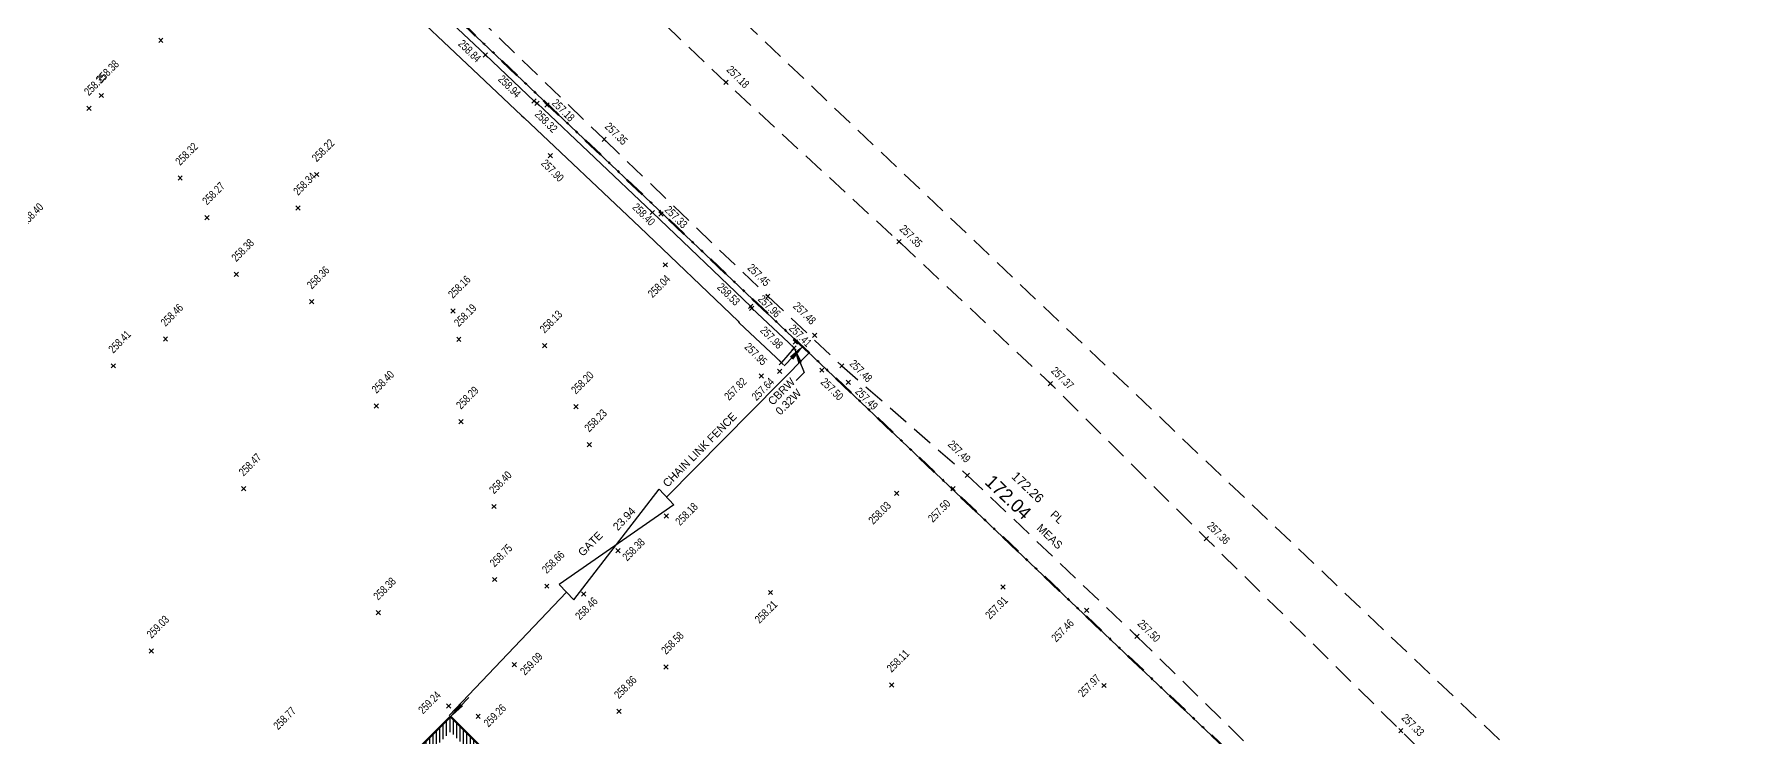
# Model space of a CAD drawing. Header units: metres. Extents: x 588040 to 588395, y 4834075 to 4834430.
# Drawn here: x 588261.8 to 588342.5, y 4834276.6 to 4834309.5 of the extents above; entities that cross this region are included whole.
import ezdxf
from ezdxf.enums import TextEntityAlignment as Align

# ---------------------------------------------------------------- set-up
doc = ezdxf.new("R2010")
doc.units = ezdxf.units.M
doc.header["$LTSCALE"] = 2
doc.header["$PDMODE"] = 3
doc.header["$PDSIZE"] = 0.1
doc.linetypes.add('DASH2DOT', pattern=[1.25, 0.5, -0.25, 0, -0.25, 0, -0.25])
doc.linetypes.add('DASHED', pattern=[0.75, 0.5, -0.25])
for name, color, linetype in [('A-HATCH', 8, 'Continuous'), ('A-LABLE', 30, 'Continuous'), ('A-METHOD', 41, 'Continuous'), ('A-SETBACKS', 124, 'Continuous'), ('A-UL', 4, 'DASHED'), ('DISTANCE1', 3, 'Continuous'), ('ELEVATION-ASPHALT', 8, 'Continuous'), ('ELEVATION-RTWALL', 40, 'Continuous'), ('LINE-ASPHALT', 8, 'DASHED'), ('LINE-BLD', 1, 'Continuous'), ('LINE-BOUNDARY', 2, 'Continuous'), ('LINE-FENCE', 11, 'FENCELINE 3'), ('LINE-SYMBOL', 6, 'Continuous'), ('LINE-WALL', 40, 'Continuous'), ('MSPOINT-ASPHALT', 8, 'Continuous'), ('MSPOINT-GROUND', 10, 'Continuous'), ('MSPOINT-RTWALL', 40, 'Continuous')]:
    doc.layers.add(name, color=color, linetype=linetype)
for name, color, linetype, lineweight in [('ELEVATION-GROUND', 10, 'Continuous', 5), ('SP-EXISTING BUILDINGS', 162, 'Continuous', 50), ('SP-LIMIT', 222, 'DASH2DOT', 50)]:
    doc.layers.add(name, color=color, linetype=linetype, lineweight=lineweight)
doc.styles.add('BEARING1', font='MSURVEY.SHX', dxfattribs={"height": 0.375})
doc.styles.add('DISTANCE1', font='MSURVEY.SHX', dxfattribs={"height": 0.375})
doc.styles.add('ELEVATION', font='MSURVEY.SHX', dxfattribs={"width": 0.8, "height": 0.375})
doc.styles.add('LEROY60', font='MSURVEY.SHX', dxfattribs={"height": 0.3})
doc.linetypes.add('FENCELINE 3', pattern='A,0.3,-0.05,["X",Standard,S=0.1,R=0,X=0,Y=-0.05],-0.125', length=0.475)

# ---------------------------------------------------------------- blocks, each defined once
blk = doc.blocks.new('MMARR')
for p, q in [((0.5, 0), (3, 0.25)), ((0.03, 0), (5, 0)), ((0.5, 0), (3, -0.25))]:
    blk.add_line(p, q)
blk.add_solid([(0.5, 0), (3, 0.25), (0.5, 0), (3, -0.25)])

msp = doc.modelspace()

# ---------------------------------------------------------------- hatches: boundary and pattern name
at = {"layer": 'A-HATCH', "transparency": 33554687}
h = msp.add_hatch(dxfattribs=at)
h.set_pattern_fill('ANSI31', color=256, scale=0.05, angle=45)
h.paths.add_polyline_path([(588263.816, 4834259.946), (588281.327, 4834277.547), (588300.947, 4834257.933), (588283.413, 4834240.4)])
h.paths.add_polyline_path([(588264.522, 4834259.947), (588281.328, 4834276.839), (588300.24, 4834257.933), (588283.413, 4834241.107)], flags=16)

# ---------------------------------------------------------------- linework, layer by layer
at = {"layer": 'A-LABLE'}
msp.add_line((588297.528, 4834293.308, -257.704), (588297.901, 4834293.684, -257.704), dxfattribs=at)
at = {"layer": 'A-UL', "extrusion": (-0.001402, 0.001333, 0.999998)}
msp.add_line((588342.453, 4834265.084, -0.051), (588212.372, 4834388.764, -0.399), dxfattribs=at)
at = {"layer": 'LINE-ASPHALT', "flags": 128}
msp.add_lwpolyline([(588339.728, 4834263.582), (588333.72, 4834269.116), (588325.87, 4834276.89), (588316.759, 4834285.892), (588309.448, 4834293.162), (588302.347, 4834299.816), (588294.236, 4834307.283), (588286.871, 4834314.283), (588280.668, 4834320.217), (588272.337, 4834328.471), (588261.205, 4834338.534), (588255.74, 4834344.256), (588248.411, 4834351.335), (588240.963, 4834358.741), (588232.48, 4834366.532), (588224.063, 4834374.691), (588215.782, 4834381.559), (588208.126, 4834386.503), (588207.803, 4834386.614)], dxfattribs=at)
at = {"layer": 'LINE-ASPHALT', "elevation": 257.474}
msp.add_lwpolyline([(588202.725, 4834381.536), (588204.55, 4834381.249), (588209.385, 4834379.613), (588213.959, 4834376.36), (588221.886, 4834368.942), (588228.483, 4834362.374), (588235.462, 4834355.86), (588241.824, 4834349.359), (588250.179, 4834341.368), (588256.745, 4834334.986), (588263.863, 4834327.928), (588269.103, 4834323.158), (588276.744, 4834315.985), (588281.448, 4834311.452), (588288.529, 4834304.616), (588296.2, 4834297.255), (588299.668, 4834293.995), (588305.548, 4834288.866), (588313.503, 4834281.311), (588319.206, 4834275.718), (588324.401, 4834270.977), (588328.073, 4834267.075), (588332.363, 4834262.927), (588334.426, 4834260.659)], dxfattribs=at)
at = {"layer": 'LINE-BLD'}
for p, q in [((588281.327, 4834277.547, 261.172), (588263.816, 4834259.946, 260.924)), ((588300.947, 4834257.933, 259.462), (588281.327, 4834277.547, 261.172))]:
    msp.add_line(p, q, dxfattribs=at)
at = {"layer": 'LINE-BOUNDARY'}
msp.add_line((588334.053, 4834260.454), (588209.372, 4834378.999), dxfattribs=at)
at = {"layer": 'LINE-FENCE'}
for p, q in [((588291.454, 4834287.844, 261.319), (588298.108, 4834294.58, 261.319)), ((588281.269, 4834277.595, 261.319), (588286.769, 4834283.387, 261.319))]:
    msp.add_line(p, q, dxfattribs=at)
at = {"layer": 'LINE-SYMBOL', "elevation": 261.319}
msp.add_lwpolyline([(588286.425, 4834283.749), (588287.114, 4834283.025), (588291.109, 4834288.206), (588291.798, 4834287.482), (588286.425, 4834283.749)], dxfattribs=at)
at = {"layer": 'LINE-WALL'}
for p, q in [((588269.358, 4834321.454), (588282.962, 4834308.57)), ((588268.762, 4834320.771), (588282.366, 4834307.887)), ((588282.962, 4834308.57), (588285.244, 4834306.411)), ((588282.366, 4834307.887), (588284.648, 4834305.728)), ((588285.244, 4834306.411), (588285.381, 4834306.305)), ((588285.381, 4834306.305), (588290.791, 4834301.184)), ((588284.648, 4834305.728), (588284.785, 4834305.622)), ((588284.785, 4834305.622), (588290.195, 4834300.501)), ((588290.791, 4834301.184), (588295.399, 4834296.78)), ((588290.195, 4834300.501), (588294.803, 4834296.097)), ((588295.399, 4834296.78), (588295.448, 4834296.692)), ((588295.448, 4834296.692), (588297.429, 4834294.832)), ((588294.803, 4834296.097), (588294.852, 4834296.009)), ((588294.852, 4834296.009), (588296.833, 4834294.149)), ((588297.429, 4834294.832), (588296.833, 4834294.149))]:
    msp.add_line(p, q, dxfattribs=at)
at = {"layer": 'MSPOINT-ASPHALT'}
for p in [(588294.236, 4834307.283, 257.184), (588288.529, 4834304.616, 257.347), (588302.347, 4834299.816, 257.348), (588296.2, 4834297.255, 257.453), (588299.668, 4834293.995, 257.477), (588309.448, 4834293.162, 257.374), (588305.548, 4834288.866, 257.487), (588316.759, 4834285.892, 257.357), (588313.503, 4834281.311, 257.498), (588325.87, 4834276.89, 257.328)]:
    msp.add_point(p, dxfattribs=at)
at = {"layer": 'MSPOINT-GROUND'}
for p in [(588267.748, 4834309.26, 258.252), (588264.955, 4834306.67, 258.375), (588264.376, 4834306.073, 258.351), (588285.846, 4834306.221, 257.176), (588286.011, 4834303.849, 257.905), (588268.654, 4834302.801, 258.323), (588275.054, 4834302.967, 258.22), (588269.916, 4834300.948, 258.274), (588274.183, 4834301.401, 258.343), (588291.193, 4834301.108, 257.327), (588291.4, 4834298.732, 258.035), (588271.285, 4834298.289, 258.383), (588274.822, 4834297.005, 258.364), (588281.439, 4834296.569, 258.162), (588298.392, 4834295.426, 257.479), (588267.966, 4834295.25, 258.46), (588281.716, 4834295.236, 258.187), (588285.738, 4834294.939, 258.132), (588297.492, 4834295.114, 257.414), (588265.517, 4834293.997, 258.407), (588296.751, 4834293.74, 257.642), (588298.732, 4834293.792, 257.5), (588295.901, 4834293.521, 257.824), (588299.977, 4834293.219, 257.493), (588277.855, 4834292.114, 258.399), (588287.207, 4834292.083, 258.204), (588281.816, 4834291.374, 258.288), (588287.828, 4834290.303, 258.231), (588271.628, 4834288.238, 258.466), (588304.885, 4834288.234, 257.503), (588283.365, 4834287.402, 258.397), (588302.244, 4834288.014, 258.033), (588291.437, 4834286.958, 258.18), (588289.179, 4834285.324, 258.385), (588283.392, 4834283.977, 258.753), (588285.841, 4834283.665, 258.663), (588287.563, 4834283.299, 258.465), (588296.325, 4834283.369, 258.206), (588307.218, 4834283.622, 257.909), (588277.937, 4834282.418, 258.38), (588311.144, 4834282.531, 257.461), (588267.308, 4834280.63, 259.028), (588284.318, 4834279.98, 259.092), (588291.43, 4834279.876, 258.581), (588302.001, 4834279.037, 258.106), (588311.96, 4834279.008, 257.973), (588281.243, 4834278.042, 259.242), (588282.621, 4834277.568, 259.26), (588289.221, 4834277.798, 258.857)]:
    msp.add_point(p, dxfattribs=at)
at = {"layer": 'MSPOINT-RTWALL'}
for p in [(588282.962, 4834308.57, 258.842), (588285.244, 4834306.411, 258.941), (588285.381, 4834306.305, 258.316), (588290.791, 4834301.184, 258.398), (588295.399, 4834296.78, 258.53), (588295.448, 4834296.692, 257.956), (588297.429, 4834294.832, 257.98), (588296.833, 4834294.149, 257.946)]:
    msp.add_point(p, dxfattribs=at)
at = {"layer": 'SP-EXISTING BUILDINGS', "elevation": 260.924}
msp.add_lwpolyline([(588263.816, 4834259.946), (588281.327, 4834277.547), (588300.947, 4834257.933), (588283.413, 4834240.4)], close=True, dxfattribs=at)
at = {"layer": 'SP-LIMIT'}
msp.add_lwpolyline([(588107.83, 4834250.33), (588209.372, 4834378.999), (588334.053, 4834260.454), (588310.723, 4834247.592, 0.070682), (588206.299, 4834169.038), (588197.966, 4834160.627)], format="xyb", close=True, dxfattribs=at)

# ---------------------------------------------------------------- block references
at = {"layer": 'A-LABLE', "xscale": 0.2499999999999999, "yscale": 0.2499999999999999, "zscale": 0.2499999999999999, "rotation": 292.3292327829932}
msp.add_blockref('MMARR', (588297.426, 4834294.84, -257.704), dxfattribs=at)
at = {"layer": 'A-SETBACKS', "xscale": 0.25, "yscale": 0.25, "zscale": 0.25}
for p, rotation in [((588297.825, 4834294.899), 226.445160028738), ((588281.327, 4834277.547), 46.44516002873801)]:
    msp.add_blockref('MMARR', p, dxfattribs=dict(at, rotation=rotation))

# ---------------------------------------------------------------- texts
at = {"layer": 'A-LABLE', "style": 'DISTANCE1'}
for s, p in [('CBRW', (588296.971, 4834292.66, -257.704)), ('0.32W', (588297.296, 4834292.168, -257.704))]:
    msp.add_text(s, height=0.375, rotation=45.13664, dxfattribs=at).set_placement(p, align=Align.CENTER)
at = {"layer": 'A-LABLE', "style": 'LEROY60'}
for s, p in [('CHAIN LINK FENCE', (588291.503, 4834288.275, -224.393)), ('GATE', (588287.532, 4834285.033, -224.393))]:
    msp.add_text(s, height=0.375, rotation=45.26374, dxfattribs=at).set_placement(p)
at = {"layer": 'A-METHOD', "style": 'BEARING1'}
msp.add_text('172.26', height=0.4375, rotation=316.44516, dxfattribs=at).set_placement((588308.231, 4834288.15, -346.127), align=Align.CENTER)
at = {"layer": 'A-METHOD', "style": 'LEROY60'}
for s, p in [('MEAS', (588308.77, 4834286.347, -943.909)), ('PL', (588309.411, 4834286.981, -683.956))]:
    msp.add_text(s, height=0.375, rotation=316.44516, dxfattribs=at).set_placement(p)
at = {"layer": 'A-SETBACKS', "style": 'DISTANCE1'}
msp.add_text('23.94', height=0.375, rotation=46.44516, dxfattribs=at).set_placement((588289.603, 4834286.695), align=Align.CENTER)
at = {"layer": 'DISTANCE1', "color": 3, "style": 'DISTANCE1'}
msp.add_text('172.04', height=0.625, rotation=316.44516, dxfattribs=at).set_placement((588307.686, 4834288.069, -346.127), align=Align.TOP_CENTER)
at = {"layer": 'ELEVATION-ASPHALT', "style": 'ELEVATION', "width": 0.8}
for s, p in [('257.18', (588294.236, 4834307.845)), ('257.35', (588288.529, 4834305.179)), ('257.35', (588302.347, 4834300.378)), ('257.45', (588295.215, 4834298.551)), ('257.48', (588300.001, 4834294.056)), ('257.37', (588309.448, 4834293.724)), ('257.49', (588304.607, 4834290.28)), ('257.36', (588316.759, 4834286.454)), ('257.50', (588313.503, 4834281.873)), ('257.33', (588325.87, 4834277.452))]:
    msp.add_text(s, height=0.375, rotation=315.26389, dxfattribs=at).set_placement(p)
at = {"layer": 'ELEVATION-GROUND', "style": 'ELEVATION', "width": 0.8}
for s, rotation, p in [('258.38', 45.26389, (588264.955, 4834307.232)), ('258.35', 45.26389, (588264.376, 4834306.635)), ('257.18', 315.26389, (588286.047, 4834306.279)), ('258.32', 45.26389, (588268.654, 4834303.363)), ('258.22', 45.26389, (588275.054, 4834303.53)), ('257.90', 315.26389, (588285.542, 4834303.453)), ('258.34', 45.26389, (588274.183, 4834301.963)), ('258.27', 45.26389, (588269.916, 4834301.51)), ('258.40', 45.26389, (588261.411, 4834300.532)), ('257.33', 315.26389, (588291.336, 4834301.271)), ('258.38', 45.26389, (588271.285, 4834298.851)), ('258.36', 45.26389, (588274.822, 4834297.567)), ('258.16', 45.26389, (588281.439, 4834297.132)), ('258.04', 45.26389, (588290.801, 4834297.16)), ('258.46', 45.26389, (588267.966, 4834295.812)), ('258.19', 45.26389, (588281.716, 4834295.798)), ('258.13', 45.26389, (588285.738, 4834295.502)), ('257.48', 315.26389, (588297.356, 4834296.761)), ('258.41', 45.26389, (588265.517, 4834294.56)), ('257.41', 315.26389, (588297.16, 4834295.713)), ('258.40', 45.26389, (588277.855, 4834292.677)), ('258.29', 45.26389, (588281.816, 4834291.936)), ('258.20', 45.26389, (588287.207, 4834292.645)), ('257.82', 45.26389, (588294.383, 4834292.347)), ('257.64', 45.26389, (588295.668, 4834292.335)), ('257.50', 315.26389, (588298.648, 4834293.201)), ('257.49', 315.26389, (588300.265, 4834292.754)), ('258.23', 45.26389, (588287.828, 4834290.866)), ('258.47', 45.26389, (588271.628, 4834288.8)), ('258.40', 45.26389, (588283.365, 4834287.964)), ('258.18', 45.26389, (588292.09, 4834286.481)), ('258.03', 45.26389, (588301.143, 4834286.535)), ('257.50', 45.26389, (588303.934, 4834286.63)), ('258.38', 45.26389, (588289.607, 4834284.818)), ('258.75', 45.26389, (588283.392, 4834284.539)), ('258.66', 45.26389, (588285.841, 4834284.228)), ('258.38', 45.26389, (588277.937, 4834282.98)), ('258.46', 45.26389, (588287.397, 4834282.052)), ('258.21', 45.26389, (588295.816, 4834281.893)), ('257.91', 45.26389, (588306.617, 4834282.09)), ('259.03', 45.26389, (588267.308, 4834281.192)), ('257.46', 45.26389, (588309.715, 4834281.021)), ('258.58', 45.26389, (588291.43, 4834280.439)), ('259.09', 45.26389, (588284.817, 4834279.462)), ('258.11', 45.26389, (588302.001, 4834279.599)), ('258.86', 45.26389, (588289.221, 4834278.361)), ('257.97', 45.26389, (588310.965, 4834278.436)), ('259.24', 45.26389, (588280.04, 4834277.646)), ('258.77', 45.26389, (588273.248, 4834276.906)), ('259.26', 45.26389, (588283.105, 4834277.034))]:
    msp.add_text(s, height=0.375, rotation=rotation, dxfattribs=at).set_placement(p)
at = {"layer": 'ELEVATION-RTWALL', "style": 'ELEVATION', "width": 0.8}
for s, p in [('258.84', (588281.658, 4834309.056)), ('258.94', (588283.526, 4834307.399)), ('258.32', (588285.244, 4834305.755)), ('258.40', (588289.821, 4834301.395)), ('258.53', (588293.795, 4834297.649)), ('257.96', (588295.707, 4834297.089)), ('257.98', (588295.811, 4834295.622)), ('257.95', (588295.074, 4834294.848))]:
    msp.add_text(s, height=0.375, rotation=315.26389, dxfattribs=at).set_placement(p)

doc.saveas('drawing.dxf')
